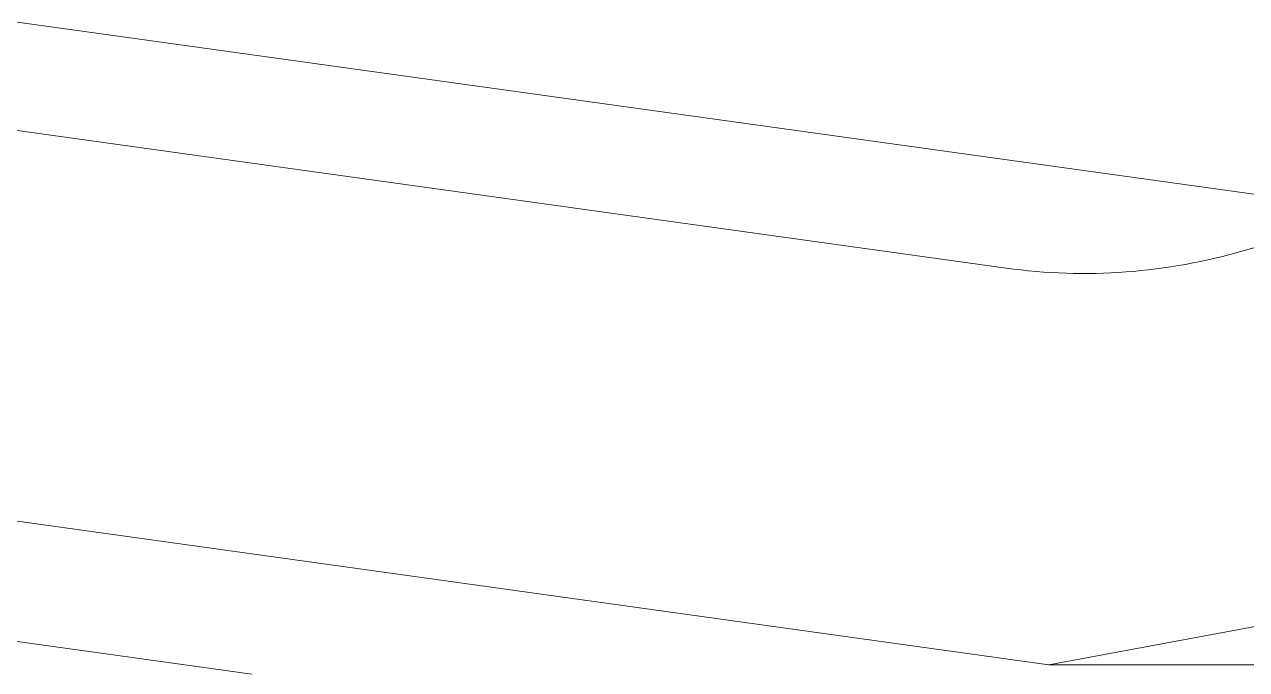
# Model space of a CAD drawing. Extents: x 4834 to 83801, y -13735 to 32221.
# Drawn here: x 13860.249 to 13862.828, y -12477.023 to -12475.662 of the extents above; entities that cross this region are included whole.
import ezdxf

# ---------------------------------------------------------------- set-up
doc = ezdxf.new("R2010")
doc.units = 0
doc.header["$LTSCALE"] = 8
doc.header["$MEASUREMENT"] = 0
doc.layers.add('ELEVATION', color=7, linetype='Continuous', lineweight=25, true_color=0xdda54b)
doc.layers.add('I-FURN', color=30, linetype='Continuous', lineweight=9)

# ---------------------------------------------------------------- blocks, each defined once
blk = doc.blocks.new('Captain_Kirk_simplified_chair_2_22296 - Captain_Kirk_simplified_chair_2_22296-V42-Section 1')
at = {"layer": 'I-FURN'}
for p, q in [((1112.7841, 20.4804), (1098.6915, 22.4397)), ((1110.4021, 19.5043), (1092.759, 21.9573)), ((1111.9944, 20.3612), (1109.4027, 20.7215)), ((1112.7233, 20.4646), (1112.4976, 20.3986)), ((1109.4027, 19.8973), (1112.0846, 19.5244)), ((1112.0846, 19.5244), (1112.7233, 19.6431)), ((1113.7312, 19.5244), (1112.0846, 19.5244))]:
    blk.add_line(p, q, dxfattribs=at)
blk.add_ellipse((1112.159, 21.9921), major_axis=(0, 1.6423), ratio=0.852117, start_param=3.023667, end_param=3.385939, dxfattribs=at)

msp = doc.modelspace()

# ---------------------------------------------------------------- block references
at = {"layer": 'ELEVATION', "color": 6, "linetype": 'Continuous', "lineweight": 0}
msp.add_blockref('Captain_Kirk_simplified_chair_2_22296 - Captain_Kirk_simplified_chair_2_22296-V42-Section 1', (12750.32625, -12496.53771), dxfattribs=at)

doc.saveas('drawing.dxf')
